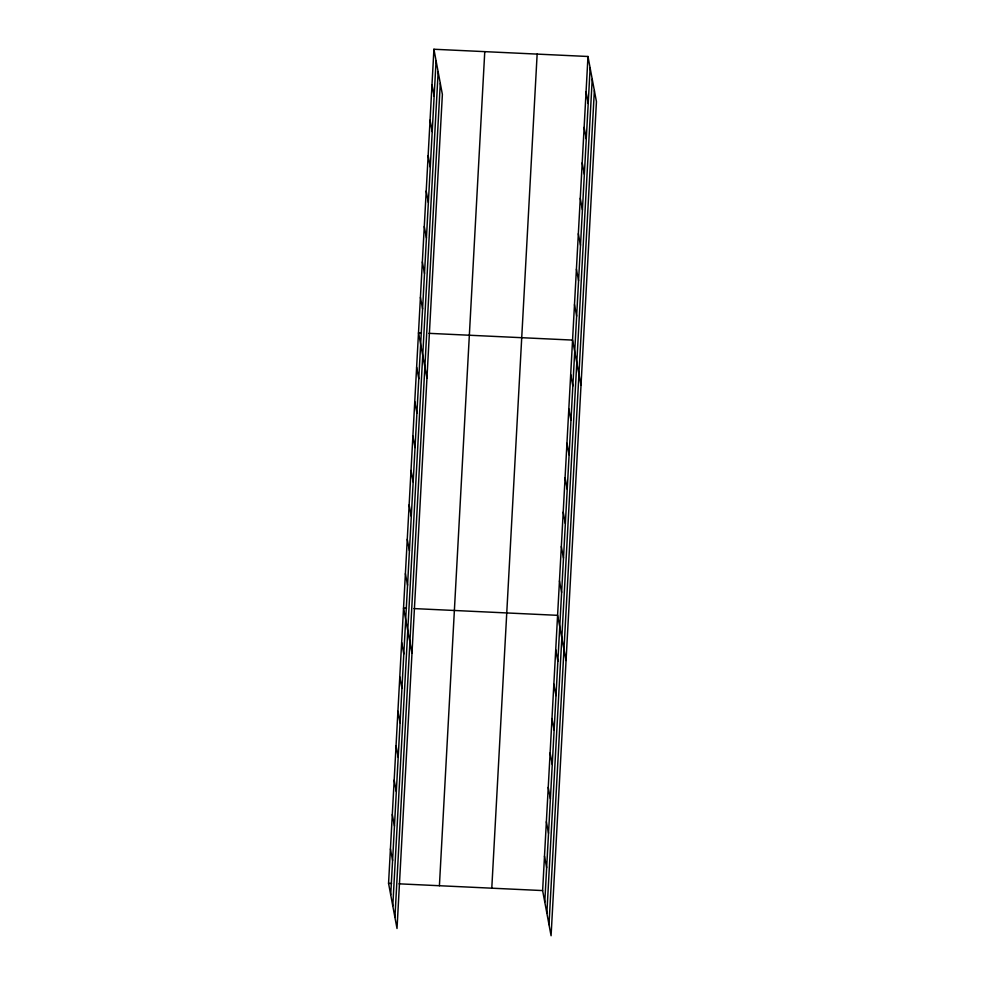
<?xml version="1.0" encoding="UTF-8"?>
<svg xmlns="http://www.w3.org/2000/svg" width="985" height="985" viewBox="0 0 985 985"><rect width="100%" height="100%" fill="white"/><g stroke="black" fill="none" stroke-linecap="round" stroke-linejoin="round"><path stroke-width="1.48" d="M433.917 49.25L442.376 94.425L397.017 928.51L388.558 883.336L433.917 49.25L587.983 56.49L596.442 101.664L551.083 935.75L542.624 890.575L587.983 56.49M390.713 894.836L436.072 60.75M392.793 905.941L438.153 71.856M394.936 917.392L440.295 83.306M439.409 885.724L484.768 51.639M491.786 888.187L537.145 54.101M544.779 902.075L590.138 67.99M546.86 913.181L592.219 79.095M549.002 924.632L594.361 90.546M421.494 332.979L418.502 332.844L426.961 378.018M428.967 333.336L572.556 340.084L581.015 385.258M406.522 608.225L403.53 608.09L411.989 653.264M413.995 608.582L557.596 615.329L566.043 660.504M388.558 883.336L391.55 883.471M399.036 883.828L542.624 890.575M586.05 91.937L588.205 103.437M584.13 127.385L586.284 138.885M582.197 162.833L584.351 174.333M580.276 198.28L582.418 209.78M578.343 233.728L580.497 245.228M576.422 269.176L578.564 280.676M574.489 304.624L576.644 316.123M570.684 374.485L572.839 385.985M568.813 408.886L570.968 420.386M566.941 443.299L569.096 454.799M565.07 477.7L567.225 489.2M563.211 512.114L565.353 523.601M561.339 546.515L563.482 558.015M559.468 580.916L561.61 592.416M555.725 649.731L557.867 661.23M553.853 684.144L555.996 695.632M551.982 718.545L554.124 730.045M431.996 84.698L434.151 96.198M550.11 752.946L552.265 764.446M430.063 120.145L432.218 131.645M548.239 787.36L550.393 798.86M428.143 155.593L430.297 167.093M546.367 821.761L548.522 833.261M426.209 191.041L428.364 202.541M544.496 856.174L546.65 867.662M424.289 226.488L426.431 237.988M422.356 261.936L424.51 273.436M420.423 297.396L422.577 308.884M416.63 367.245L418.785 378.745M414.759 401.646L416.914 413.146M412.887 436.06L415.042 447.559M411.016 470.461L413.171 481.96M409.144 504.874L411.299 516.362M407.273 539.275L409.428 550.775M405.401 573.676L407.556 585.176M401.658 642.491L403.813 653.991M399.787 676.904L401.942 688.392M397.915 711.305L400.07 722.805M396.044 745.707L398.199 757.206M394.172 780.12L396.327 791.62M392.301 814.521L394.456 826.021M390.429 848.935L392.584 860.422"/></g></svg>
